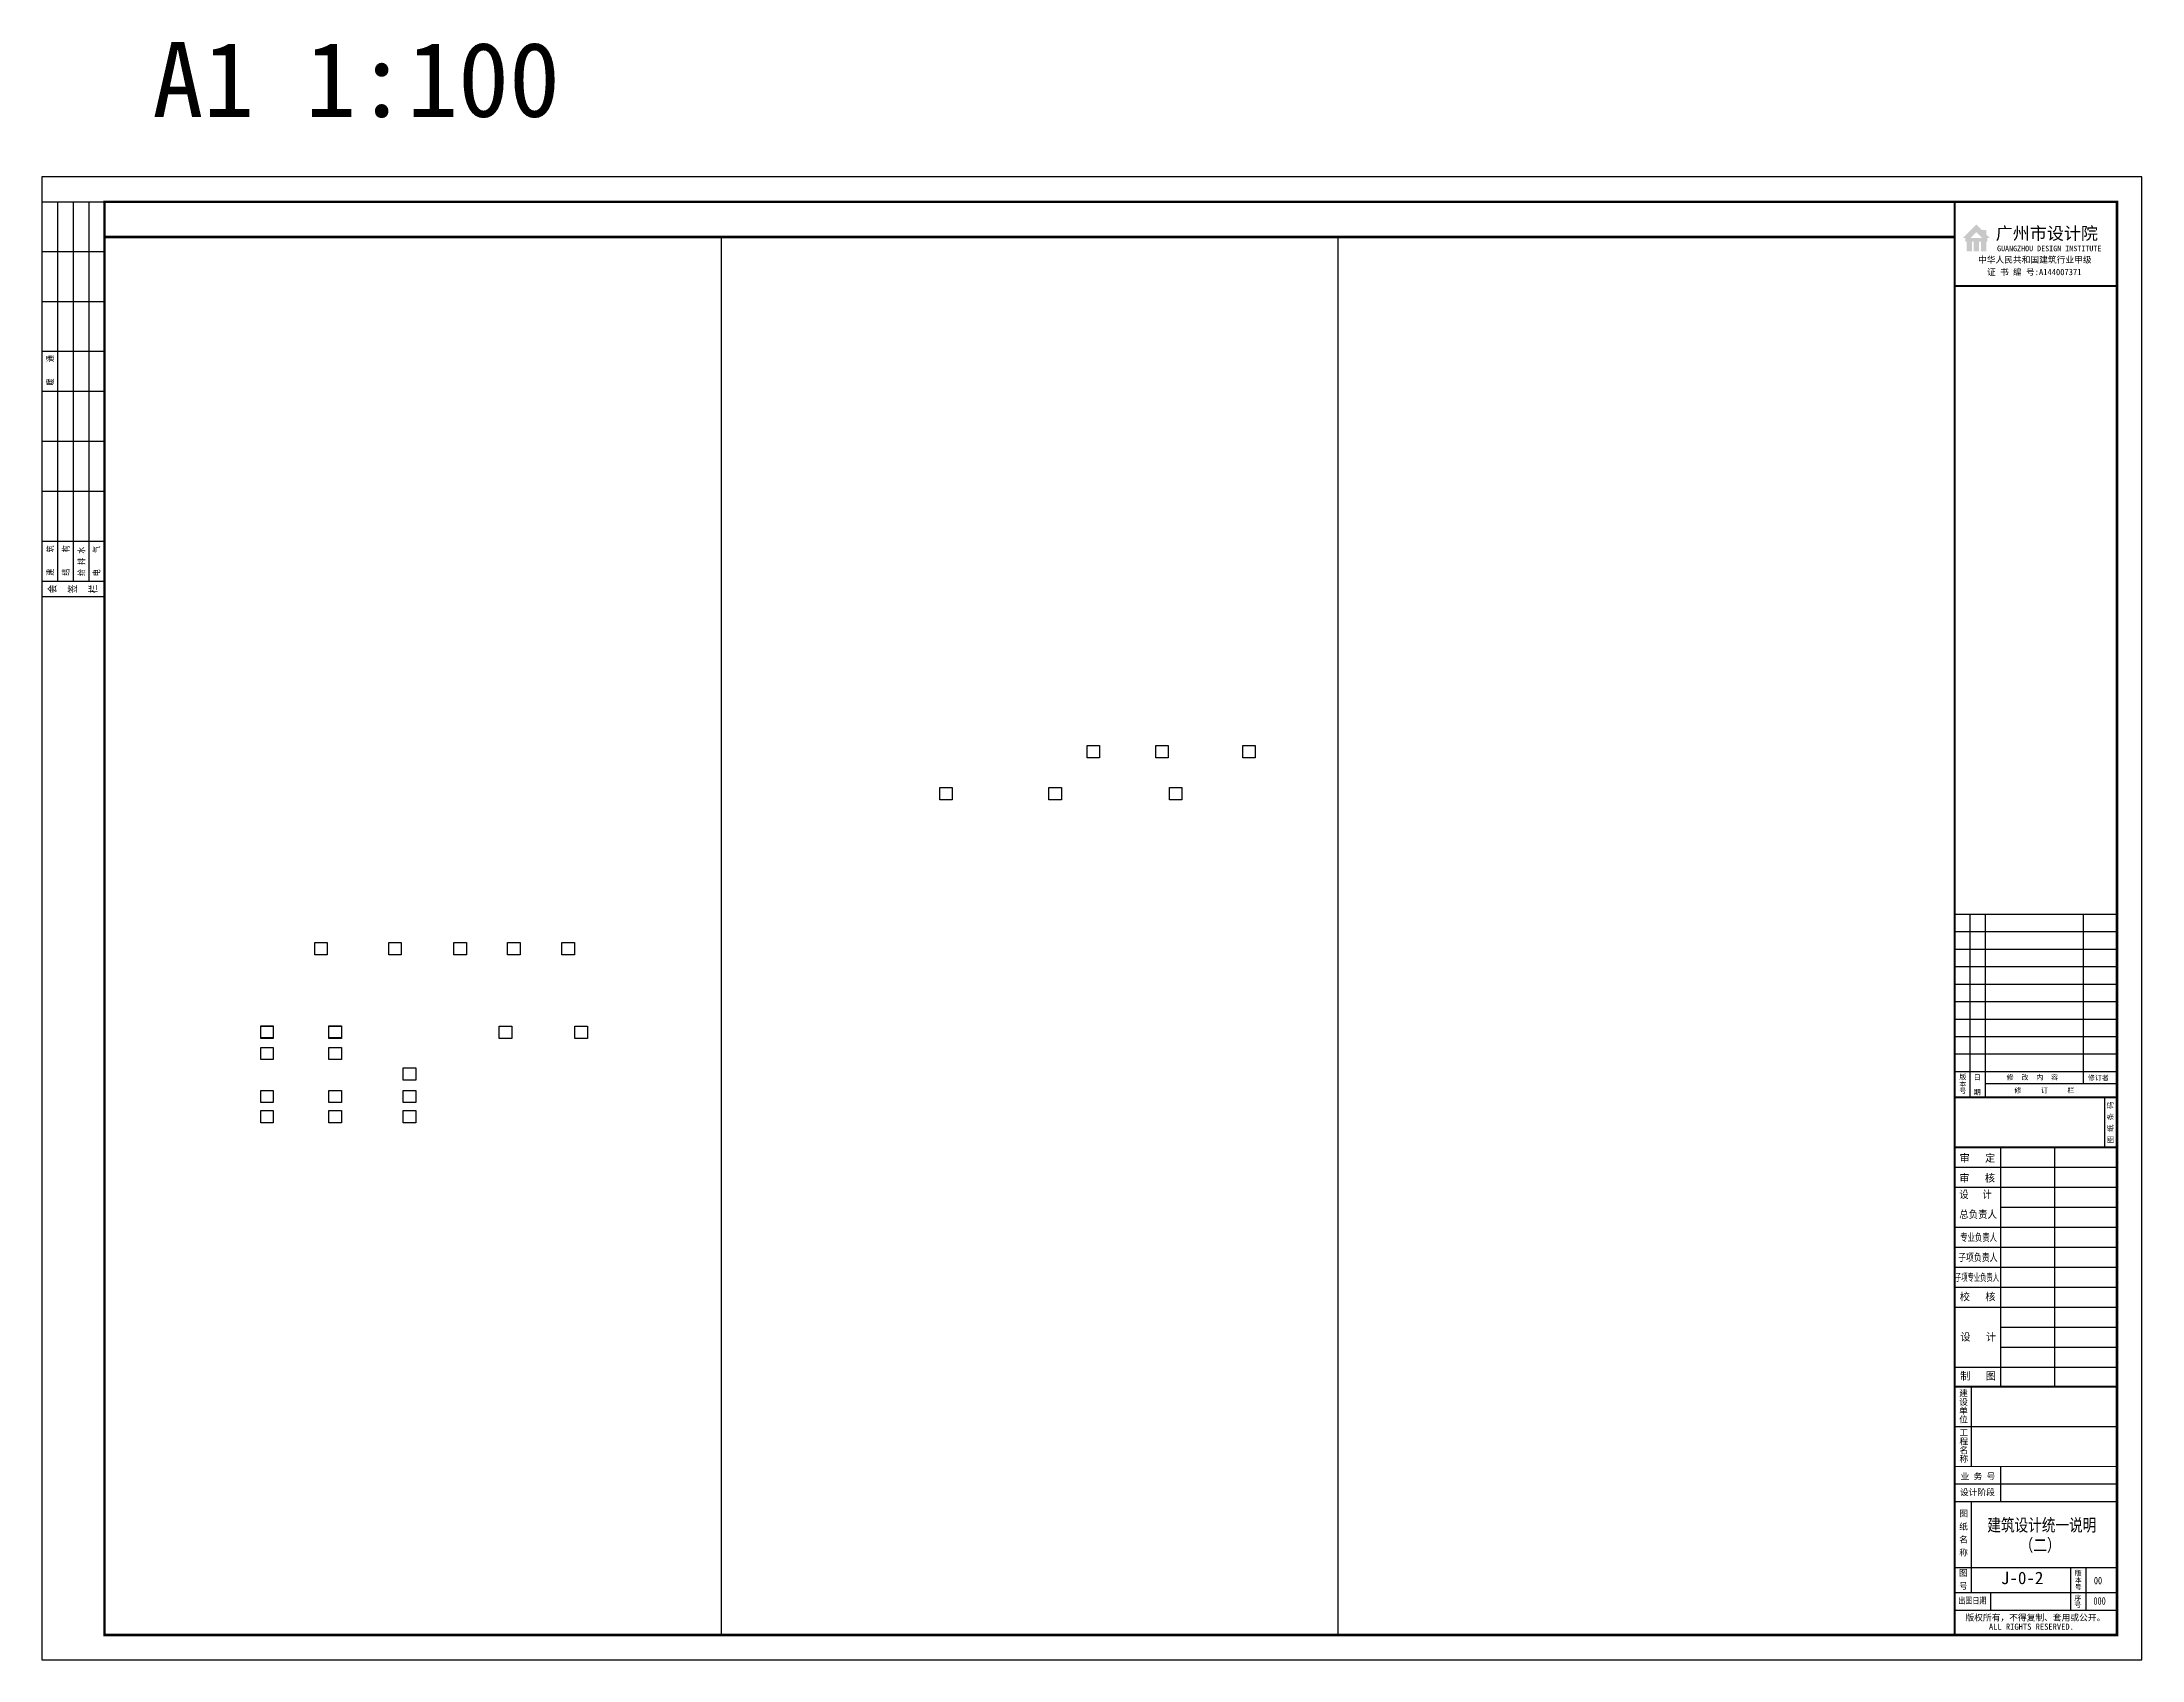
# Model space of a CAD drawing. Extents: x -707 to 39559235, y -707 to 60361897.
# Drawn here: x 39475135 to 39559235, y 59261785 to 59326586 of the extents above; entities that cross this region are included whole.
import ezdxf

# ---------------------------------------------------------------- set-up
doc = ezdxf.new("R2010")
doc.units = 0
doc.header["$LTSCALE"] = 10
doc.header["$MEASUREMENT"] = 0
for name, color, linetype in [('1', 7, 'Continuous'), ('PUB_TEXT', 7, 'Continuous'), ('TITEXT', 7, 'Continuous'), ('TITLIN', 7, 'Continuous')]:
    doc.layers.add(name, color=color, linetype=linetype)
doc.styles.add('-黑体', font='simhei.ttf', dxfattribs={"width": 0.8})
doc.styles.add('ACHT', font='simhei.ttf')
doc.styles.add('TITLE', font='simhei.ttf')
doc.styles.add('TITMK', font='simhei.ttf')
doc.styles.add('TITXC', font='simhei.ttf')
doc.styles.add('TITXH', font='@SimSun.ttf')
doc.styles.add('TITXV', font='SimSun.ttf')

# ---------------------------------------------------------------- blocks, each defined once
blk = doc.blocks.new('TITLEA1')
at = {"layer": 'TITLIN'}
for p, q in [((-6500, 28871), (0, 28871)), ((-5892, 28871), (-5892, 21532)), ((-5284, 28871), (-5284, 21532)), ((-1355, 28871), (-1355, 22083)), ((-6500, 28171), (0, 28171)), ((-6500, 27471), (0, 27471)), ((-6500, 26771), (0, 26771)), ((-6500, 26071), (0, 26071)), ((-6500, 25371), (0, 25371)), ((-6500, 24671), (0, 24671)), ((-6500, 23971), (0, 23971)), ((-6500, 23271), (0, 23271)), ((-6500, 22571), (0, 22571)), ((-5284, 22083), (-47, 22083))]:
    blk.add_line(p, q, dxfattribs=at)
at = {"layer": 'TITLIN', "const_width": 80}
blk.add_lwpolyline([(-6500, 54026), (-6500, 21532)], dxfattribs=at)
at = {"layer": 'TITEXT', "style": 'TITXH'}
for s, p in [('版本号', (-6280, 22499)), ('日  期', (-5706, 22481))]:
    blk.add_text(s, height=200, rotation=270, dxfattribs=at).set_placement(p)
at = {"layer": 'TITEXT', "style": 'TITXV'}
for s, p in [('修  改  内  容', (-4421, 22238)), ('修     订     栏', (-4112, 21712)), ('修订者', (-1169, 22219))]:
    blk.add_text(s, height=200, dxfattribs=at).set_placement(p)
blk = doc.blocks.new('TITLEA')
blk.add_line((-500, 21532), (-500, 19532))
at = {"layer": 'TITLIN'}
for p, q in [((-4668, 19532), (-4668, 9970)), ((-2510, 19532), (-2510, 9970)), ((-6500, 18732), (0, 18732)), ((-6500, 17932), (0, 17932)), ((-4668, 17132), (0, 17132)), ((-6500, 16332), (0, 16332)), ((-6500, 15532), (0, 15532)), ((-6500, 14732), (0, 14732)), ((-6500, 13932), (0, 13932)), ((-6500, 13132), (0, 13132)), ((-4668, 12332), (0, 12332)), ((-4668, 11532), (0, 11532)), ((-6500, 10732), (0, 10732)), ((-5836, 9950), (-5836, 6750)), ((-6500, 8350), (0, 8350)), ((-4668, 6750), (-4668, 5350)), ((-6500, 6050), (0, 6050)), ((-6500, 5350), (0, 5350)), ((-5836, 5350), (-5836, 1700)), ((-6500, 2700), (0, 2700)), ((-1858, 2700), (-1858, 1000)), ((-1247, 2700), (-1247, 1000)), ((-6500, 1700), (0, 1700)), ((-5073, 1700), (-5073, 1000)), ((-6500, 1000), (0, 1000))]:
    blk.add_line(p, q, dxfattribs=at)
for points, const_width in [([(-6500, 21532), (-6500, 0)], 80), ([(-6500, 21532), (0, 21532)], 80), ([(-6500, 19532), (0, 19532)], 80), ([(-6500, 9950), (0, 9950)], 80), ([(-6500, 6750), (0, 6750)], 30)]:
    blk.add_lwpolyline(points, dxfattribs=dict(at, const_width=const_width))
at = {"layer": 'TITEXT'}
for s, height, rotation, style, p in [('图 纸 条 码', 210, 90, 'TITMK', (-157, 19695)), ('建设单位', 250, 270, 'TITXH', (-6280, 9867)), ('工程名称', 250, 270, 'TITXH', (-6269, 8289)), ('图 纸 名 称', 250, 270, 'TITXH', (-6279, 5045)), ('图 号', 250, 270, 'TITXH', (-6287, 2669)), ('版本号', 200, 270, 'TITXH', (-1659, 2625)), ('序号', 200, 270, 'TITXH', (-1676, 1633))]:
    blk.add_text(s, height=height, rotation=rotation, dxfattribs=dict(at, style=style)).set_placement(p)
for s, height, style, p in [('审   定', 300, 'TITXV', (-6306, 18952)), ('审   核', 300, 'TITXV', (-6315, 18152)), ('校   核', 300, 'TITXV', (-6297, 13400)), ('设   计', 300, 'TITXV', (-6273, 11788)), ('制   图', 300, 'TITXV', (-6282, 10227)), ('业 务 号', 250, 'TITXV', (-6264, 6231)), ('设计阶段', 250, 'TITXV', (-6290, 5592)), ('版权所有，不得复制、套用或公开。', 250, 'TITLE', (-6069, 574)), ('ALL RIGHTS RESERVED.', 250, 'TITLE', (-5130, 210))]:
    blk.add_text(s, height=height, dxfattribs=dict(at, style=style)).set_placement(p)
at = {"layer": 'TITEXT', "style": 'TITXV'}
for s, height, width, p in [('设   计', 300, 0.9, (-6320, 17498)), ('总负责人', 300, 0.9, (-6320, 16698)), ('专业负责人', 300, 0.7, (-6278, 15776)), ('子项负责人', 300, 0.75, (-6361, 14976)), ('子项专业负责人', 300, 0.6, (-6490, 14176)), ('出图日期', 250, 0.8, (-6352, 1254))]:
    blk.add_text(s, height=height, dxfattribs=dict(at, width=width)).set_placement(p)
blk = doc.blocks.new('TITLEC')
at = {"layer": 'TITEXT'}
h = blk.add_hatch(color=256, dxfattribs=at)
h.paths.add_polyline_path([(-5418, -1126), (-5240, -1126), (-5240, -1304), (-5098, -1447), (-5193, -1447), (-5193, -1589), (-5240, -1589), (-5240, -1981), (-5454, -1981), (-5454, -1589), (-5525, -1589), (-5525, -1981), (-5739, -1981), (-5739, -1589), (-5810, -1589), (-5810, -1981), (-6024, -1981), (-6024, -1589), (-6072, -1589), (-6072, -1447), (-6167, -1447), (-5632, -912)])
h.paths.add_polyline_path([(-5864, -1447), (-5400, -1447), (-5632, -1215)], flags=17)
at = {"layer": 'TITLIN', "const_width": 80}
for points in [[(-6500, 0), (-6500, -3374)], [(-6500, -3374), (0, -3374)]]:
    blk.add_lwpolyline(points, dxfattribs=at)
at = {"layer": 'TITEXT'}
for s, height, style, p in [('广州市设计院', 500, 'TITLE', (-4856, -1513)), ('中华人民共和国建筑行业甲级', 250, 'TITXV', (-5567, -2443)), ('GUANGZHOU DESIGN INSTITUTE', 225, 'TITLE', (-4806, -1980)), ('证 书 编 号:A144007371', 250, 'TITXV', (-5205, -2937))]:
    blk.add_text(s, height=height, dxfattribs=dict(at, style=style)).set_placement(p)
blk = doc.blocks.new('TITLEB')
at = {"layer": 'TITLIN'}
for p, q in [((-15825, 0), (-15825, 2500)), ((0, 2500), (-15825, 2500)), ((-15200, 0), (-15200, 2500)), ((0, 1875), (-15200, 1875)), ((-13600, 0), (-13600, 2500)), ((-11600, 0), (-11600, 2500)), ((-9600, 0), (-9600, 2500)), ((-7600, 0), (-7600, 2500)), ((-6000, 0), (-6000, 2500)), ((-4000, 0), (-4000, 2500)), ((-2000, 0), (-2000, 2500)), ((0, 1250), (-15200, 1250)), ((0, 625), (-15200, 625))]:
    blk.add_line(p, q, dxfattribs=at)
blk.add_lwpolyline([(0, 2500), (0, 0)], dxfattribs=at)
at = {"layer": 'TITEXT', "style": 'TITXH', "width": 1.2}
blk.add_text('会  签  栏', height=250, rotation=270, dxfattribs=at).set_placement((-15636, 2303))
at = {"layer": 'TITEXT', "style": 'TITXV', "width": 0.8}
for s, p in [('结    构', (-14972, 1420)), ('建    筑', (-14972, 2045)), ('暖    通', (-7355, 2045)), ('给 排 水', (-14983, 795)), ('电    气', (-14994, 192))]:
    blk.add_text(s, height=250, dxfattribs=at).set_placement(p)
blk = doc.blocks.new('A1-100')
at = {"layer": '1'}
blk.add_lwpolyline([(-84100, 0), (0, 0), (0, 59400), (-84100, 59400)], close=True, dxfattribs=at)
at = {"layer": '1', "const_width": 100}
blk.add_lwpolyline([(-81600, 1000), (-1000, 1000), (-1000, 58400), (-81600, 58400)], close=True, dxfattribs=at)
at = {"rotation": 90}
blk.add_blockref('TITLEB', (-81600, 58400), dxfattribs=at)
for name, p in [('TITLEC', (-1000, 58400)), ('TITLEA1', (-1000, 1000)), ('TITLEA', (-1000, 1000))]:
    blk.add_blockref(name, p)
at = {"layer": '1', "style": 'ACHT', "width": 0.8}
for s, p in [('00', (-1925, 3033)), ('000', (-1942, 2215))]:
    blk.add_text(s, height=300, dxfattribs=at).set_placement(p)

msp = doc.modelspace()

# ---------------------------------------------------------------- linework, layer by layer
for p, q in [((39477635, 59318775), (39551735, 59318775)), ((39502335, 59318775), (39502335, 59262835)), ((39527035, 59318775), (39527035, 59262835)), ((39527035, 59318775), (39527035, 59262835))]:
    msp.add_line(p, q)
at = {"color": 0}
msp.add_line((39502335, 59318775), (39502335, 59262835), dxfattribs=at)
at = {"const_width": 100}
msp.add_lwpolyline([(39477635, 59318775), (39551735, 59318775)], dxfattribs=at)
for points in [[(39516986, 59298407), (39517487, 59298407), (39517487, 59297917), (39516986, 59297917)], [(39519737, 59298407), (39520238, 59298407), (39520238, 59297917), (39519737, 59297917)], [(39523221, 59298407), (39523722, 59298407), (39523722, 59297917), (39523221, 59297917)], [(39511089, 59296730), (39511591, 59296730), (39511591, 59296240), (39511089, 59296240)], [(39515463, 59296730), (39515964, 59296730), (39515964, 59296240), (39515463, 59296240)], [(39520287, 59296730), (39520788, 59296730), (39520788, 59296240), (39520287, 59296240)], [(39486061, 59290516), (39486562, 59290516), (39486562, 59290026), (39486061, 59290026)], [(39489023, 59290516), (39489524, 59290516), (39489524, 59290026), (39489023, 59290026)], [(39491632, 59290516), (39492133, 59290516), (39492133, 59290026), (39491632, 59290026)], [(39493781, 59290516), (39494282, 59290516), (39494282, 59290026), (39493781, 59290026)], [(39495960, 59290516), (39496462, 59290516), (39496462, 59290026), (39495960, 59290026)], [(39483895, 59287190), (39484396, 59287190), (39484396, 59286700), (39483895, 59286700)], [(39483895, 59287165), (39484396, 59287165), (39484396, 59286674), (39483895, 59286674)], [(39486627, 59287190), (39487129, 59287190), (39487129, 59286700), (39486627, 59286700)], [(39486627, 59287165), (39487129, 59287165), (39487129, 59286674), (39486627, 59286674)], [(39493444, 59287165), (39493946, 59287165), (39493946, 59286674), (39493444, 59286674)], [(39496478, 59287165), (39496979, 59287165), (39496979, 59286674), (39496478, 59286674)], [(39483895, 59286319), (39484396, 59286319), (39484396, 59285829), (39483895, 59285829)], [(39486627, 59286319), (39487129, 59286319), (39487129, 59285829), (39486627, 59285829)], [(39489601, 59285495), (39490103, 59285495), (39490103, 59285005), (39489601, 59285005)], [(39483895, 59284598), (39484396, 59284598), (39484396, 59284108), (39483895, 59284108)], [(39483895, 59283795), (39484396, 59283795), (39484396, 59283305), (39483895, 59283305)], [(39486627, 59284598), (39487129, 59284598), (39487129, 59284108), (39486627, 59284108)], [(39486627, 59283795), (39487129, 59283795), (39487129, 59283305), (39486627, 59283305)], [(39489601, 59284598), (39490103, 59284598), (39490103, 59284108), (39489601, 59284108)], [(39489601, 59283795), (39490103, 59283795), (39490103, 59283305), (39489601, 59283305)]]:
    msp.add_lwpolyline(points, close=True)

# ---------------------------------------------------------------- block references
msp.add_blockref('A1-100', (39559235, 59261785))

# ---------------------------------------------------------------- texts
at = {"layer": '1', "style": 'TITXC'}
for s, height, p in [('A1 1:100', 3000, (39479555, 59323586)), ('J-0-2', 500, (39553586, 59264823))]:
    msp.add_text(s, height=height, dxfattribs=at).set_placement(p)
at = {"layer": 'PUB_TEXT', "style": '-黑体', "width": 0.8}
for s, p in [('建筑设计统一说明', (39553041, 59266939)), ('（二）', (39554337, 59266136))]:
    msp.add_text(s, height=500, dxfattribs=at).set_placement(p)

doc.saveas('drawing.dxf')
